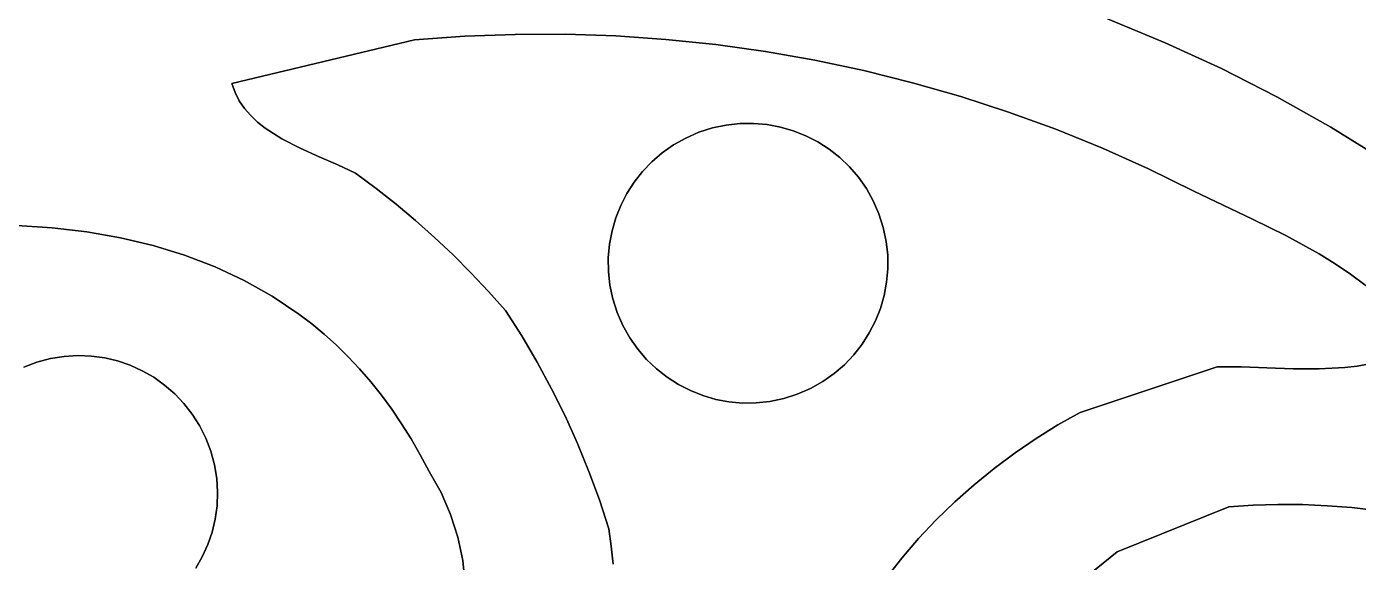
# Model space of a CAD drawing. Header units: inches. Extents: x 37.5 to 70.3, y 17.4 to 61.6.
# Drawn here: x 50.668 to 54.654, y 44.585 to 46.188 of the extents above; entities that cross this region are included whole.
import ezdxf

# ---------------------------------------------------------------- set-up
doc = ezdxf.new("R2010")
doc.units = ezdxf.units.IN
doc.layers.add('SURFACES_FOR_SKETCHUP', color=7, linetype='Continuous')

msp = doc.modelspace()

# ---------------------------------------------------------------- linework, layer by layer
at = {"layer": 'SURFACES_FOR_SKETCHUP'}
for points, invisible_edges in [([(54.0756, 46.1395), (54.3667, 46.8931), (53.9036, 46.2104)], 3), ([(54.3667, 46.8931), (54.0756, 46.1395), (54.5315, 46.8216)], 3), ([(54.2444, 46.0618), (54.5315, 46.8216), (54.0756, 46.1395)], 3), ([(54.5315, 46.8216), (54.2444, 46.0618), (54.6945, 46.7459)], 3), ([(54.4096, 45.9774), (54.6945, 46.7459), (54.2444, 46.0618)], 3), ([(54.6945, 46.7459), (54.4096, 45.9774), (54.8556, 46.6661)], 3), ([(54.9943, 46.5656), (54.8556, 46.6661), (54.4096, 45.9774)], 10), ([(54.9943, 46.5656), (54.4096, 45.9774), (54.5713, 45.8864)], 9), ([(54.9943, 46.5656), (54.5713, 45.8864), (55.071, 46.5139)], 3), ([(52.0492, 46.5167), (51.9521, 46.5115), (51.9798, 46.1586)], 10), ([(51.9798, 46.1586), (52.1307, 46.1643), (52.0492, 46.5167)], 10), ([(52.1461, 46.5199), (52.0492, 46.5167), (52.1307, 46.1643)], 10), ([(52.1307, 46.1643), (52.2813, 46.1646), (52.2427, 46.521)], 10), ([(52.2427, 46.521), (52.1461, 46.5199), (52.1307, 46.1643)], 10), ([(52.3389, 46.5201), (52.2427, 46.521), (52.2813, 46.1646)], 10), ([(52.2813, 46.1646), (52.4317, 46.1596), (52.3389, 46.5201)], 10), ([(52.4349, 46.5172), (52.3389, 46.5201), (52.4317, 46.1596)], 10), ([(52.5304, 46.5123), (52.4349, 46.5172), (52.4317, 46.1596)], 10), ([(51.8548, 46.5042), (51.1058, 46.3688), (51.8289, 46.1476)], 10), ([(51.8289, 46.1476), (51.9798, 46.1586), (51.8548, 46.5042)], 10), ([(51.9521, 46.5115), (51.8548, 46.5042), (51.9798, 46.1586)], 10), ([(52.4317, 46.1596), (52.5816, 46.1494), (52.5304, 46.5123)], 10), ([(52.6256, 46.5054), (52.5304, 46.5123), (52.5816, 46.1494)], 10), ([(52.7204, 46.4965), (52.6256, 46.5054), (52.5816, 46.1494)], 10), ([(52.5816, 46.1494), (52.7309, 46.1338), (52.7204, 46.4965)], 10), ([(52.8147, 46.4857), (52.7204, 46.4965), (52.7309, 46.1338)], 10), ([(52.7309, 46.1338), (52.8795, 46.1131), (52.8147, 46.4857)], 10), ([(52.9086, 46.473), (52.8147, 46.4857), (52.8795, 46.1131)], 10), ([(54.7291, 45.789), (55.071, 46.5139), (54.5713, 45.8864)], 3), ([(53.002, 46.4584), (52.9086, 46.473), (52.8795, 46.1131)], 10), ([(52.8795, 46.1131), (53.0272, 46.0871), (53.002, 46.4584)], 10), ([(53.0949, 46.4419), (53.002, 46.4584), (53.0272, 46.0871)], 10), ([(53.1872, 46.4234), (53.0949, 46.4419), (53.0272, 46.0871)], 10), ([(53.0272, 46.0871), (53.1739, 46.056), (53.1872, 46.4234)], 10), ([(53.3702, 46.381), (53.1872, 46.4234), (53.1739, 46.056)], 10), ([(50.9491, 46.3148), (51.2823, 46.0176), (51.1058, 46.3688)], 3), ([(51.2823, 46.0176), (51.8289, 46.1476), (51.1058, 46.3688)], 10), ([(53.1739, 46.056), (53.3195, 46.0197), (53.3702, 46.381)], 10), ([(53.5507, 46.3313), (53.3702, 46.381), (53.3195, 46.0197)], 10), ([(53.5507, 46.3313), (53.3195, 46.0197), (53.4638, 45.9783)], 9), ([(53.5507, 46.3313), (53.4638, 45.9783), (53.7286, 46.2744)], 3), ([(50.7925, 46.2652), (51.2823, 46.0176), (50.9491, 46.3148)], 3), ([(50.6355, 46.2212), (50.7447, 45.5856), (50.7925, 46.2652)], 3), ([(50.8483, 45.5733), (50.7925, 46.2652), (50.7447, 45.5856)], 3), ([(51.2823, 46.0176), (50.7925, 46.2652), (50.8483, 45.5733)], 11), ([(53.6067, 45.9318), (53.7286, 46.2744), (53.4638, 45.9783)], 3), ([(53.748, 45.8803), (53.7286, 46.2744), (53.6067, 45.9318)], 3), ([(53.7286, 46.2744), (53.748, 45.8803), (53.9036, 46.2104)], 3), ([(50.7447, 45.5856), (50.6355, 46.2212), (50.6383, 45.5929)], 3), ([(53.8877, 45.8237), (53.9036, 46.2104), (53.748, 45.8803)], 3), ([(53.9036, 46.2104), (53.8877, 45.8237), (54.0756, 46.1395)], 3), ([(51.9798, 46.1586), (51.8289, 46.1476), (51.7736, 45.6562)], 10), ([(51.7736, 45.6562), (51.8319, 45.6072), (51.9798, 46.1586)], 10), ([(52.1307, 46.1643), (51.9798, 46.1586), (51.8319, 45.6072)], 10), ([(51.8319, 45.6072), (51.8888, 45.5567), (52.1307, 46.1643)], 10), ([(51.8888, 45.5567), (52.4461, 45.6523), (52.1307, 46.1643)], 11), ([(52.1307, 46.1643), (52.4644, 45.688), (52.2813, 46.1646)], 3), ([(52.4644, 45.688), (52.1307, 46.1643), (52.4461, 45.6523)], 3), ([(52.511, 45.7537), (52.2813, 46.1646), (52.486, 45.7219)], 3), ([(52.486, 45.7219), (52.2813, 46.1646), (52.4644, 45.688)], 3), ([(52.2813, 46.1646), (52.511, 45.7537), (52.4317, 46.1596)], 3), ([(52.539, 45.7831), (52.4317, 46.1596), (52.511, 45.7537)], 3), ([(52.57, 45.8098), (52.4317, 46.1596), (52.539, 45.7831)], 3), ([(52.6039, 45.8336), (52.4317, 46.1596), (52.57, 45.8098)], 3), ([(52.4317, 46.1596), (52.6039, 45.8336), (52.5816, 46.1494)], 3), ([(51.8289, 46.1476), (51.2823, 46.0176), (51.382, 45.8839)], 10), ([(51.382, 45.8839), (51.4321, 45.8519), (51.8289, 46.1476)], 10), ([(51.4867, 45.8237), (51.8289, 46.1476), (51.4321, 45.8519)], 3), ([(51.5432, 45.7981), (51.8289, 46.1476), (51.4867, 45.8237)], 3), ([(51.5432, 45.7981), (51.5994, 45.7736), (51.8289, 46.1476)], 10), ([(51.5994, 45.7736), (51.6527, 45.7489), (51.8289, 46.1476)], 10), ([(51.6527, 45.7489), (51.7139, 45.7034), (51.8289, 46.1476)], 10), ([(51.7139, 45.7034), (51.7736, 45.6562), (51.8289, 46.1476)], 10), ([(52.6406, 45.8542), (52.5816, 46.1494), (52.6039, 45.8336)], 3), ([(52.6799, 45.8713), (52.5816, 46.1494), (52.6406, 45.8542)], 3), ([(52.5816, 46.1494), (52.6799, 45.8713), (52.7309, 46.1338)], 3), ([(52.7207, 45.8843), (52.7309, 46.1338), (52.6799, 45.8713)], 3), ([(52.7618, 45.893), (52.7309, 46.1338), (52.7207, 45.8843)], 3), ([(52.803, 45.8975), (52.7309, 46.1338), (52.7618, 45.893)], 3), ([(52.7309, 46.1338), (52.803, 45.8975), (52.8795, 46.1131)], 3), ([(54.0255, 45.762), (54.0756, 46.1395), (53.8877, 45.8237)], 3), ([(54.0756, 46.1395), (54.0255, 45.762), (54.2444, 46.0618)], 3), ([(52.8439, 45.8979), (52.8795, 46.1131), (52.803, 45.8975)], 3), ([(52.8844, 45.8943), (52.8795, 46.1131), (52.8439, 45.8979)], 3), ([(52.8795, 46.1131), (52.9241, 45.8868), (53.0272, 46.0871)], 3), ([(52.9241, 45.8868), (52.8795, 46.1131), (52.8844, 45.8943)], 3), ([(52.9627, 45.8756), (53.0272, 46.0871), (52.9241, 45.8868)], 3), ([(53, 45.8608), (53.0272, 46.0871), (52.9627, 45.8756)], 3), ([(53.0358, 45.8425), (53.0272, 46.0871), (53, 45.8608)], 3), ([(53.0272, 46.0871), (53.0358, 45.8425), (53.1739, 46.056)], 3), ([(53.0697, 45.8208), (53.1739, 46.056), (53.0358, 45.8425)], 3), ([(53.1015, 45.7959), (53.1739, 46.056), (53.0697, 45.8208)], 3), ([(53.1739, 46.056), (53.1015, 45.7959), (53.3195, 46.0197)], 3), ([(54.1613, 45.6954), (54.2444, 46.0618), (54.0255, 45.762)], 3), ([(54.2444, 46.0618), (54.1613, 45.6954), (54.4096, 45.9774)], 3), ([(50.8483, 45.5733), (50.949, 45.5558), (51.2823, 46.0176)], 10), ([(51.2823, 46.0176), (50.949, 45.5558), (51.2919, 45.9904)], 3), ([(51.3387, 45.9213), (51.2823, 46.0176), (51.3203, 45.9424)], 3), ([(51.3046, 45.9654), (51.3203, 45.9424), (51.2823, 46.0176)], 10), ([(51.2823, 46.0176), (51.2919, 45.9904), (51.3046, 45.9654)], 8), ([(51.3593, 45.9018), (51.2823, 46.0176), (51.3387, 45.9213)], 3), ([(51.3593, 45.9018), (51.382, 45.8839), (51.2823, 46.0176)], 10), ([(53.1308, 45.7679), (53.3195, 46.0197), (53.1015, 45.7959)], 3), ([(53.1576, 45.7368), (53.3195, 46.0197), (53.1308, 45.7679)], 3), ([(53.1813, 45.7029), (53.3195, 46.0197), (53.1576, 45.7368)], 3), ([(53.3195, 46.0197), (53.1813, 45.7029), (53.4638, 45.9783)], 3), ([(51.2919, 45.9904), (50.949, 45.5558), (51.3046, 45.9654)], 3), ([(51.0465, 45.5327), (51.3046, 45.9654), (50.949, 45.5558)], 3), ([(51.3046, 45.9654), (51.0465, 45.5327), (51.3203, 45.9424)], 3), ([(53.2019, 45.6663), (53.4638, 45.9783), (53.1813, 45.7029)], 3), ([(53.219, 45.627), (53.4638, 45.9783), (53.2019, 45.6663)], 3), ([(53.4638, 45.9783), (53.219, 45.627), (53.6067, 45.9318)], 3), ([(54.3371, 45.6117), (54.4096, 45.9774), (54.1613, 45.6954)], 3), ([(54.4096, 45.9774), (54.3371, 45.6117), (54.5713, 45.8864)], 3), ([(51.3203, 45.9424), (51.0465, 45.5327), (51.3387, 45.9213)], 3), ([(51.1409, 45.5039), (51.3387, 45.9213), (51.0465, 45.5327)], 3), ([(51.3387, 45.9213), (51.1409, 45.5039), (51.3593, 45.9018)], 3), ([(53.2321, 45.5862), (53.6067, 45.9318), (53.219, 45.627)], 3), ([(53.2408, 45.545), (53.6067, 45.9318), (53.2321, 45.5862)], 3), ([(53.6067, 45.9318), (53.2408, 45.545), (53.748, 45.8803)], 3), ([(51.3593, 45.9018), (51.1409, 45.5039), (51.382, 45.8839)], 3), ([(51.2319, 45.4692), (51.382, 45.8839), (51.1409, 45.5039)], 3), ([(51.382, 45.8839), (51.2319, 45.4692), (51.4321, 45.8519)], 3), ([(52.7207, 45.8843), (52.6799, 45.8713), (52.9627, 45.8756)], 10), ([(52.9241, 45.8868), (52.8844, 45.8943), (52.7207, 45.8843)], 10), ([(52.7207, 45.8843), (52.8844, 45.8943), (52.7618, 45.893)], 3), ([(52.9627, 45.8756), (52.9241, 45.8868), (52.7207, 45.8843)], 10), ([(52.8439, 45.8979), (52.7618, 45.893), (52.8844, 45.8943)], 3), ([(52.8439, 45.8979), (52.803, 45.8975), (52.7618, 45.893)], 8), ([(53.2452, 45.5039), (53.748, 45.8803), (53.2408, 45.545)], 3), ([(53.2456, 45.4629), (53.748, 45.8803), (53.2452, 45.5039)], 3), ([(53.748, 45.8803), (53.2456, 45.4629), (53.8877, 45.8237)], 3), ([(54.4367, 45.5621), (54.5713, 45.8864), (54.3371, 45.6117)], 3), ([(54.5713, 45.8864), (54.4367, 45.5621), (54.7291, 45.789)], 3), ([(51.4321, 45.8519), (51.2319, 45.4692), (51.4867, 45.8237)], 3), ([(52.6799, 45.8713), (52.4461, 45.6523), (52.4356, 45.3321)], 11), ([(52.4356, 45.3321), (53.2085, 45.3068), (52.6799, 45.8713)], 11), ([(52.4461, 45.6523), (52.6799, 45.8713), (52.4644, 45.688)], 3), ([(52.6799, 45.8713), (52.6406, 45.8542), (52.4644, 45.688)], 10), ([(52.4644, 45.688), (52.6406, 45.8542), (52.486, 45.7219)], 3), ([(52.486, 45.7219), (52.6406, 45.8542), (52.511, 45.7537)], 3), ([(52.6406, 45.8542), (52.6039, 45.8336), (52.511, 45.7537)], 10), ([(53, 45.8608), (52.9627, 45.8756), (52.6799, 45.8713)], 10), ([(53, 45.8608), (52.6799, 45.8713), (53.2085, 45.3068)], 11), ([(53, 45.8608), (53.219, 45.627), (53.0358, 45.8425)], 3), ([(53.219, 45.627), (53, 45.8608), (53.2085, 45.3068)], 11), ([(53.219, 45.627), (53.2019, 45.6663), (53.0358, 45.8425)], 10), ([(53.0358, 45.8425), (53.2019, 45.6663), (53.0697, 45.8208)], 3), ([(51.3193, 45.4284), (51.4867, 45.8237), (51.2319, 45.4692)], 3), ([(51.4867, 45.8237), (51.3193, 45.4284), (51.5432, 45.7981)], 3), ([(51.403, 45.3813), (51.5432, 45.7981), (51.3193, 45.4284)], 3), ([(51.5432, 45.7981), (51.403, 45.3813), (51.5994, 45.7736)], 3), ([(52.539, 45.7831), (52.511, 45.7537), (52.6039, 45.8336)], 10), ([(52.6039, 45.8336), (52.57, 45.8098), (52.539, 45.7831)], 8), ([(53.0697, 45.8208), (53.2019, 45.6663), (53.1015, 45.7959)], 3), ([(53.821, 45.0333), (53.8877, 45.8237), (53.2456, 45.4629)], 11), ([(53.8877, 45.8237), (53.821, 45.0333), (54.0255, 45.762)], 3), ([(51.5994, 45.7736), (51.403, 45.3813), (51.6527, 45.7489)], 3), ([(53.1308, 45.7679), (53.1015, 45.7959), (53.1813, 45.7029)], 10), ([(53.2019, 45.6663), (53.1813, 45.7029), (53.1015, 45.7959)], 10), ([(53.1813, 45.7029), (53.1576, 45.7368), (53.1308, 45.7679)], 8), ([(54.2316, 45.1692), (54.0255, 45.762), (53.821, 45.0333)], 3), ([(54.0255, 45.762), (54.2316, 45.1692), (54.1613, 45.6954)], 3), ([(54.5364, 45.5074), (54.7291, 45.789), (54.4367, 45.5621)], 3), ([(54.5844, 45.478), (54.7291, 45.789), (54.5364, 45.5074)], 3), ([(54.6302, 45.4472), (54.7291, 45.789), (54.5844, 45.478)], 3), ([(54.7291, 45.789), (54.6302, 45.4472), (54.8828, 45.6854)], 3), ([(51.6527, 45.7489), (51.403, 45.3813), (51.7139, 45.7034)], 3), ([(51.4828, 45.3276), (51.7139, 45.7034), (51.403, 45.3813)], 3), ([(51.7139, 45.7034), (51.4828, 45.3276), (51.7736, 45.6562)], 3), ([(54.1613, 45.6954), (54.2316, 45.1692), (54.3371, 45.6117)], 3), ([(54.6731, 45.4151), (54.8828, 45.6854), (54.6302, 45.4472)], 3), ([(51.5213, 45.2982), (51.7736, 45.6562), (51.4828, 45.3276)], 3), ([(51.7736, 45.6562), (51.5213, 45.2982), (51.8319, 45.6072)], 3), ([(51.9442, 45.5044), (52.4461, 45.6523), (51.8888, 45.5567)], 3), ([(52.4461, 45.6523), (51.9442, 45.5044), (52.4313, 45.615)], 3), ([(52.4461, 45.6523), (52.4313, 45.615), (52.4356, 45.3321)], 10), ([(51.5587, 45.2672), (51.8319, 45.6072), (51.5213, 45.2982)], 3), ([(51.8319, 45.6072), (51.5587, 45.2672), (51.8888, 45.5567)], 3), ([(52.4313, 45.615), (51.9442, 45.5044), (52.4201, 45.5763)], 3), ([(52.4313, 45.615), (52.4201, 45.5763), (52.4225, 45.3729)], 10), ([(52.4225, 45.3729), (52.4356, 45.3321), (52.4313, 45.615)], 10), ([(53.2085, 45.3068), (53.2233, 45.3442), (53.219, 45.627)], 10), ([(53.2321, 45.5862), (53.219, 45.627), (53.2233, 45.3442)], 10), ([(54.3042, 45.1695), (54.3371, 45.6117), (54.2316, 45.1692)], 3), ([(54.3371, 45.6117), (54.3042, 45.1695), (54.4367, 45.5621)], 3), ([(50.6383, 45.5929), (50.7397, 45.1943), (50.7447, 45.5856)], 3), ([(50.6989, 45.1833), (50.6383, 45.5929), (50.6593, 45.1683)], 3), ([(50.7397, 45.1943), (50.6383, 45.5929), (50.6989, 45.1833)], 3), ([(50.7807, 45.2009), (50.7447, 45.5856), (50.7397, 45.1943)], 3), ([(50.7447, 45.5856), (50.7807, 45.2009), (50.8483, 45.5733)], 3), ([(50.8216, 45.2034), (50.8483, 45.5733), (50.7807, 45.2009)], 3), ([(50.862, 45.2019), (50.8483, 45.5733), (50.8216, 45.2034)], 3), ([(50.949, 45.5558), (50.8483, 45.5733), (50.862, 45.2019)], 10), ([(51.998, 45.4506), (52.4201, 45.5763), (51.9442, 45.5044)], 3), ([(52.4201, 45.5763), (51.998, 45.4506), (52.4126, 45.5366)], 3), ([(52.4201, 45.5763), (52.4126, 45.5366), (52.4225, 45.3729)], 10), ([(53.2233, 45.3442), (53.2345, 45.3828), (53.2321, 45.5862)], 10), ([(53.2345, 45.3828), (53.242, 45.4225), (53.2321, 45.5862)], 10), ([(53.2321, 45.5862), (53.242, 45.4225), (53.2408, 45.545)], 3), ([(54.3804, 45.1669), (54.4367, 45.5621), (54.3042, 45.1695)], 3), ([(54.4367, 45.5621), (54.3804, 45.1669), (54.5364, 45.5074)], 3), ([(50.9017, 45.1964), (50.949, 45.5558), (50.862, 45.2019)], 3), ([(51.0465, 45.5327), (50.949, 45.5558), (50.9017, 45.1964)], 10), ([(50.9017, 45.1964), (50.9405, 45.1872), (51.0465, 45.5327)], 10), ([(50.9405, 45.1872), (50.9781, 45.1743), (51.0465, 45.5327)], 10), ([(51.1409, 45.5039), (51.0465, 45.5327), (50.9781, 45.1743)], 10), ([(51.5951, 45.2343), (51.8888, 45.5567), (51.5587, 45.2672)], 3), ([(51.6304, 45.1998), (51.8888, 45.5567), (51.5951, 45.2343)], 3), ([(51.8888, 45.5567), (51.6304, 45.1998), (51.9442, 45.5044)], 3), ([(52.0503, 45.3952), (52.4126, 45.5366), (51.998, 45.4506)], 3), ([(52.4126, 45.5366), (52.0503, 45.3952), (52.409, 45.4962)], 3), ([(52.409, 45.4962), (52.4138, 45.4141), (52.4126, 45.5366)], 3), ([(52.4225, 45.3729), (52.4126, 45.5366), (52.4138, 45.4141)], 3), ([(53.2456, 45.4629), (53.2408, 45.545), (53.242, 45.4225)], 3), ([(53.2456, 45.4629), (53.2452, 45.5039), (53.2408, 45.545)], 8), ([(50.9781, 45.1743), (51.0143, 45.1579), (51.1409, 45.5039)], 10), ([(51.2319, 45.4692), (51.1409, 45.5039), (51.0143, 45.1579)], 10), ([(51.6646, 45.1634), (51.9442, 45.5044), (51.6304, 45.1998)], 3), ([(51.9442, 45.5044), (51.6646, 45.1634), (51.998, 45.4506)], 3), ([(52.101, 45.3383), (52.409, 45.4962), (52.0503, 45.3952)], 3), ([(52.409, 45.4962), (52.101, 45.3383), (52.4094, 45.4552)], 3), ([(52.409, 45.4962), (52.4094, 45.4552), (52.4138, 45.4141)], 8), ([(54.4584, 45.164), (54.5364, 45.5074), (54.3804, 45.1669)], 3), ([(54.5364, 45.5074), (54.4584, 45.164), (54.5844, 45.478)], 3), ([(51.0143, 45.1579), (51.0487, 45.1382), (51.2319, 45.4692)], 10), ([(51.0487, 45.1382), (51.0811, 45.1152), (51.2319, 45.4692)], 10), ([(51.2319, 45.4692), (51.0811, 45.1152), (51.3193, 45.4284)], 3), ([(51.6978, 45.1252), (51.998, 45.4506), (51.6646, 45.1634)], 3), ([(51.998, 45.4506), (51.6978, 45.1252), (52.0503, 45.3952)], 3), ([(52.4094, 45.4552), (52.101, 45.3383), (52.4138, 45.4141)], 3), ([(53.242, 45.4225), (53.821, 45.0333), (53.2456, 45.4629)], 3), ([(54.5366, 45.1633), (54.5844, 45.478), (54.4584, 45.164)], 3), ([(54.5844, 45.478), (54.5366, 45.1633), (54.6302, 45.4472)], 3), ([(54.6302, 45.4472), (54.5366, 45.1633), (54.6731, 45.4151)], 3), ([(51.0811, 45.1152), (51.1113, 45.0891), (51.3193, 45.4284)], 10), ([(51.403, 45.3813), (51.3193, 45.4284), (51.1113, 45.0891)], 10), ([(52.15, 45.2619), (52.4138, 45.4141), (52.101, 45.3383)], 3), ([(52.4138, 45.4141), (52.15, 45.2619), (52.4225, 45.3729)], 3), ([(53.2345, 45.3828), (53.7548, 44.9957), (53.242, 45.4225)], 3), ([(53.821, 45.0333), (53.242, 45.4225), (53.7548, 44.9957)], 3), ([(54.6133, 45.1674), (54.6731, 45.4151), (54.5366, 45.1633)], 3), ([(54.6731, 45.4151), (54.6133, 45.1674), (54.7123, 45.3815)], 3), ([(51.403, 45.3813), (51.1113, 45.0891), (51.139, 45.0601)], 9), ([(51.403, 45.3813), (51.139, 45.0601), (51.1639, 45.0282)], 9), ([(51.403, 45.3813), (51.1639, 45.0282), (51.4828, 45.3276)], 3), ([(51.7298, 45.0852), (52.0503, 45.3952), (51.6978, 45.1252)], 3), ([(52.0503, 45.3952), (51.7298, 45.0852), (52.101, 45.3383)], 3), ([(52.4225, 45.3729), (52.15, 45.2619), (52.4356, 45.3321)], 3), ([(53.2233, 45.3442), (53.7548, 44.9957), (53.2345, 45.3828)], 3), ([(54.6506, 45.1719), (54.7123, 45.3815), (54.6133, 45.1674)], 3), ([(54.6506, 45.1719), (54.6869, 45.1787), (54.7123, 45.3815)], 10), ([(51.4828, 45.3276), (51.1639, 45.0282), (51.5213, 45.2982)], 3), ([(51.7607, 45.0433), (52.101, 45.3383), (51.7298, 45.0852)], 3), ([(52.15, 45.2619), (52.101, 45.3383), (51.7607, 45.0433)], 10), ([(52.1962, 45.1838), (52.4356, 45.3321), (52.15, 45.2619)], 3), ([(52.4356, 45.3321), (52.1962, 45.1838), (52.4527, 45.2928)], 3), ([(52.4356, 45.3321), (52.4527, 45.2928), (52.6188, 45.1166)], 10), ([(52.6546, 45.0983), (52.4356, 45.3321), (52.6188, 45.1166)], 3), ([(52.4356, 45.3321), (52.6546, 45.0983), (53.2085, 45.3068)], 11), ([(53.2085, 45.3068), (53.6898, 44.9552), (53.2233, 45.3442)], 3), ([(53.7548, 44.9957), (53.2233, 45.3442), (53.6898, 44.9552)], 3), ([(51.1857, 44.9936), (51.5213, 45.2982), (51.1639, 45.0282)], 3), ([(51.5587, 45.2672), (51.5213, 45.2982), (51.1857, 44.9936)], 10), ([(52.2394, 45.1042), (52.4527, 45.2928), (52.1962, 45.1838)], 3), ([(52.4527, 45.2928), (52.2394, 45.1042), (52.4733, 45.2562)], 3), ([(52.5849, 45.1383), (52.4527, 45.2928), (52.5531, 45.1632)], 3), ([(52.6188, 45.1166), (52.4527, 45.2928), (52.5849, 45.1383)], 3), ([(52.4527, 45.2928), (52.4733, 45.2562), (52.5531, 45.1632)], 10), ([(52.9747, 45.0878), (53.2085, 45.3068), (52.6546, 45.0983)], 11), ([(53.2085, 45.3068), (52.9747, 45.0878), (53.1902, 45.2711)], 3), ([(53.1902, 45.2711), (53.6263, 44.9118), (53.2085, 45.3068)], 3), ([(53.6898, 44.9552), (53.2085, 45.3068), (53.6263, 44.9118)], 3), ([(51.1857, 44.9936), (51.2043, 44.9565), (51.5587, 45.2672)], 10), ([(51.5951, 45.2343), (51.5587, 45.2672), (51.2043, 44.9565)], 10), ([(51.7607, 45.0433), (51.7904, 44.9995), (52.15, 45.2619)], 10), ([(52.1962, 45.1838), (52.15, 45.2619), (51.7904, 44.9995)], 10), ([(52.4733, 45.2562), (52.2394, 45.1042), (52.497, 45.2223)], 3), ([(52.5238, 45.1912), (52.5531, 45.1632), (52.4733, 45.2562)], 10), ([(52.4733, 45.2562), (52.497, 45.2223), (52.5238, 45.1912)], 8), ([(52.9747, 45.0878), (53.014, 45.1049), (53.1902, 45.2711)], 10), ([(53.1902, 45.2711), (53.014, 45.1049), (53.1686, 45.2372)], 3), ([(53.1686, 45.2372), (53.5643, 44.8656), (53.1902, 45.2711)], 3), ([(53.6263, 44.9118), (53.1902, 45.2711), (53.5643, 44.8656)], 3), ([(50.7397, 45.1943), (50.9017, 45.1964), (50.7807, 45.2009)], 3), ([(50.862, 45.2019), (50.8216, 45.2034), (50.7807, 45.2009)], 8), ([(50.862, 45.2019), (50.7807, 45.2009), (50.9017, 45.1964)], 3), ([(51.6304, 45.1998), (51.5951, 45.2343), (51.2043, 44.9565)], 10), ([(51.2043, 44.9565), (51.2193, 44.9169), (51.6304, 45.1998)], 10), ([(51.6646, 45.1634), (51.6304, 45.1998), (51.2193, 44.9169)], 10), ([(52.2797, 45.023), (52.497, 45.2223), (52.2394, 45.1042)], 3), ([(52.497, 45.2223), (52.2797, 45.023), (52.5238, 45.1912)], 3), ([(53.1686, 45.2372), (53.014, 45.1049), (53.1436, 45.2054)], 3), ([(53.014, 45.1049), (53.0507, 45.1255), (53.1436, 45.2054)], 10), ([(53.1156, 45.176), (53.1436, 45.2054), (53.0507, 45.1255)], 10), ([(53.1156, 45.176), (53.5043, 44.8169), (53.1436, 45.2054)], 3), ([(53.1436, 45.2054), (53.5643, 44.8656), (53.1686, 45.2372)], 3), ([(53.5643, 44.8656), (53.1436, 45.2054), (53.5043, 44.8169)], 3), ([(50.4578, 44.9783), (50.6989, 45.1833), (50.4776, 45.0127)], 3), ([(50.4578, 44.9783), (51.1939, 44.6015), (50.6989, 45.1833)], 11), ([(50.6989, 45.1833), (50.6593, 45.1683), (50.4776, 45.0127)], 10), ([(50.7397, 45.1943), (50.6989, 45.1833), (50.9781, 45.1743)], 10), ([(51.0143, 45.1579), (50.9781, 45.1743), (50.6989, 45.1833)], 10), ([(51.0143, 45.1579), (50.6989, 45.1833), (51.1939, 44.6015)], 11), ([(50.9405, 45.1872), (50.9017, 45.1964), (50.7397, 45.1943)], 10), ([(50.9781, 45.1743), (50.9405, 45.1872), (50.7397, 45.1943)], 10), ([(51.6978, 45.1252), (51.6646, 45.1634), (51.2193, 44.9169)], 10), ([(51.7904, 44.9995), (51.819, 44.9538), (52.1962, 45.1838)], 10), ([(51.819, 44.9538), (51.8463, 44.9061), (52.1962, 45.1838)], 10), ([(52.2394, 45.1042), (52.1962, 45.1838), (51.8463, 44.9061)], 10), ([(52.5238, 45.1912), (52.2797, 45.023), (52.5531, 45.1632)], 3), ([(52.317, 44.9404), (52.5531, 45.1632), (52.2797, 45.023)], 3), ([(52.5531, 45.1632), (52.317, 44.9404), (52.5849, 45.1383)], 3), ([(53.0507, 45.1255), (53.0846, 45.1493), (53.1156, 45.176)], 8), ([(53.0846, 45.1493), (53.4463, 44.7655), (53.1156, 45.176)], 3), ([(53.5043, 44.8169), (53.1156, 45.176), (53.4463, 44.7655)], 3), ([(53.821, 45.0333), (54.2658, 44.7505), (54.2316, 45.1692)], 3), ([(54.3042, 45.1695), (54.2316, 45.1692), (54.2658, 44.7505)], 10), ([(54.2658, 44.7505), (54.3395, 44.7555), (54.3042, 45.1695)], 10), ([(54.3804, 45.1669), (54.3042, 45.1695), (54.3395, 44.7555)], 10), ([(54.3395, 44.7555), (54.4134, 44.7578), (54.3804, 45.1669)], 10), ([(54.4584, 45.164), (54.3804, 45.1669), (54.4134, 44.7578)], 10), ([(54.4134, 44.7578), (54.4872, 44.7574), (54.4584, 45.164)], 10), ([(54.5366, 45.1633), (54.4584, 45.164), (54.4872, 44.7574)], 10), ([(54.4872, 44.7574), (54.5609, 44.7542), (54.5366, 45.1633)], 10), ([(54.6133, 45.1674), (54.5366, 45.1633), (54.5609, 44.7542)], 10), ([(54.5609, 44.7542), (54.6345, 44.7483), (54.6133, 45.1674)], 10), ([(54.6506, 45.1719), (54.6133, 45.1674), (54.6345, 44.7483)], 10), ([(54.6345, 44.7483), (54.7078, 44.7396), (54.6506, 45.1719)], 10), ([(54.6869, 45.1787), (54.6506, 45.1719), (54.7078, 44.7396)], 10), ([(51.0143, 45.1579), (51.2193, 44.9169), (51.0487, 45.1382)], 3), ([(51.2193, 44.9169), (51.0143, 45.1579), (51.1939, 44.6015)], 11), ([(51.2193, 44.9169), (51.2043, 44.9565), (51.0487, 45.1382)], 10), ([(51.0487, 45.1382), (51.2043, 44.9565), (51.0811, 45.1152)], 3), ([(51.2193, 44.9169), (51.2303, 44.876), (51.6978, 45.1252)], 10), ([(51.7298, 45.0852), (51.6978, 45.1252), (51.2303, 44.876)], 10), ([(52.5849, 45.1383), (52.317, 44.9404), (52.6188, 45.1166)], 3), ([(53.014, 45.1049), (53.3906, 44.7117), (53.0507, 45.1255)], 3), ([(53.0507, 45.1255), (53.3906, 44.7117), (53.0846, 45.1493)], 3), ([(53.4463, 44.7655), (53.0846, 45.1493), (53.3906, 44.7117)], 3), ([(51.0811, 45.1152), (51.2043, 44.9565), (51.1113, 45.0891)], 3), ([(51.139, 45.0601), (51.1113, 45.0891), (51.1857, 44.9936)], 10), ([(51.2043, 44.9565), (51.1857, 44.9936), (51.1113, 45.0891)], 10), ([(51.2303, 44.876), (51.2369, 44.835), (51.7298, 45.0852)], 10), ([(51.7607, 45.0433), (51.7298, 45.0852), (51.2369, 44.835)], 10), ([(51.8463, 44.9061), (51.8725, 44.8565), (52.2394, 45.1042)], 10), ([(52.2797, 45.023), (52.2394, 45.1042), (51.8725, 44.8565)], 10), ([(52.3512, 44.8565), (52.6188, 45.1166), (52.317, 44.9404)], 3), ([(52.6188, 45.1166), (52.3512, 44.8565), (52.6546, 45.0983)], 3), ([(52.3824, 44.7713), (52.6546, 45.0983), (52.3512, 44.8565)], 3), ([(52.6546, 45.0983), (52.3824, 44.7713), (52.6919, 45.0835)], 3), ([(52.6919, 45.0835), (52.3824, 44.7713), (52.7305, 45.0723)], 3), ([(52.6546, 45.0983), (52.6919, 45.0835), (52.9747, 45.0878)], 10), ([(52.9339, 45.0748), (52.9747, 45.0878), (52.6919, 45.0835)], 10), ([(52.6919, 45.0835), (52.7305, 45.0723), (52.9339, 45.0748)], 10), ([(52.9339, 45.0748), (53.2871, 44.5972), (52.9747, 45.0878)], 3), ([(52.9747, 45.0878), (53.3375, 44.6556), (53.014, 45.1049)], 3), ([(53.3375, 44.6556), (52.9747, 45.0878), (53.2871, 44.5972)], 3), ([(53.3906, 44.7117), (53.014, 45.1049), (53.3375, 44.6556)], 3), ([(51.1857, 44.9936), (51.1639, 45.0282), (51.139, 45.0601)], 8), ([(51.7904, 44.9995), (51.7607, 45.0433), (51.2369, 44.835)], 10), ([(52.4104, 44.6849), (52.7305, 45.0723), (52.3824, 44.7713)], 3), ([(52.7305, 45.0723), (52.4104, 44.6849), (52.7702, 45.0649)], 3), ([(52.7702, 45.0649), (52.4104, 44.6849), (52.8107, 45.0612)], 3), ([(52.4179, 44.6331), (52.8107, 45.0612), (52.4104, 44.6849)], 3), ([(53.1546, 44.4094), (52.8107, 45.0612), (52.4179, 44.6331)], 11), ([(52.7305, 45.0723), (52.7702, 45.0649), (52.9339, 45.0748)], 10), ([(52.9339, 45.0748), (52.7702, 45.0649), (52.8928, 45.0661)], 3), ([(52.8107, 45.0612), (52.8928, 45.0661), (52.7702, 45.0649)], 3), ([(52.8107, 45.0612), (52.8516, 45.0616), (52.8928, 45.0661)], 8), ([(52.8107, 45.0612), (53.1954, 44.474), (52.8516, 45.0616)], 3), ([(53.1954, 44.474), (52.8107, 45.0612), (53.1546, 44.4094)], 3), ([(52.8516, 45.0616), (53.1954, 44.474), (52.8928, 45.0661)], 3), ([(52.8928, 45.0661), (53.2397, 44.5366), (52.9339, 45.0748)], 3), ([(53.2397, 44.5366), (52.8928, 45.0661), (53.1954, 44.474)], 3), ([(53.2871, 44.5972), (52.9339, 45.0748), (53.2397, 44.5366)], 3), ([(51.8725, 44.8565), (51.9083, 44.7935), (52.2797, 45.023)], 10), ([(52.317, 44.9404), (52.2797, 45.023), (51.9083, 44.7935)], 10), ([(53.7548, 44.9957), (53.9321, 44.6163), (53.821, 45.0333)], 3), ([(54.2658, 44.7505), (53.821, 45.0333), (53.9321, 44.6163)], 3), ([(50.6375, 44.4218), (50.9529, 44.3964), (50.4578, 44.9783)], 11), ([(51.1939, 44.6015), (50.4578, 44.9783), (50.9529, 44.3964)], 11), ([(51.2369, 44.835), (51.2394, 44.7942), (51.7904, 44.9995)], 10), ([(51.819, 44.9538), (51.7904, 44.9995), (51.2394, 44.7942)], 10), ([(53.6898, 44.9552), (53.9321, 44.6163), (53.7548, 44.9957)], 3), ([(51.8463, 44.9061), (51.819, 44.9538), (51.2394, 44.7942)], 10), ([(51.9083, 44.7935), (51.9371, 44.7277), (52.317, 44.9404)], 10), ([(52.317, 44.9404), (51.9371, 44.7277), (52.3512, 44.8565)], 3), ([(53.6263, 44.9118), (53.9321, 44.6163), (53.6898, 44.9552)], 3), ([(51.1939, 44.6015), (51.2103, 44.6376), (51.2193, 44.9169)], 10), ([(51.2303, 44.876), (51.2193, 44.9169), (51.2103, 44.6376)], 10), ([(51.8725, 44.8565), (51.8463, 44.9061), (51.2379, 44.7538)], 10), ([(51.2394, 44.7942), (51.2379, 44.7538), (51.8463, 44.9061)], 10), ([(53.5643, 44.8656), (53.8483, 44.548), (53.6263, 44.9118)], 3), ([(53.9321, 44.6163), (53.6263, 44.9118), (53.8483, 44.548)], 3), ([(51.2103, 44.6376), (51.2232, 44.6752), (51.2303, 44.876)], 10), ([(51.2232, 44.6752), (51.2324, 44.714), (51.2303, 44.876)], 10), ([(51.2303, 44.876), (51.2324, 44.714), (51.2369, 44.835)], 3), ([(51.8725, 44.8565), (51.2324, 44.714), (51.9083, 44.7935)], 3), ([(51.2324, 44.714), (51.8725, 44.8565), (51.2379, 44.7538)], 3), ([(51.9589, 44.6597), (52.3512, 44.8565), (51.9371, 44.7277)], 3), ([(52.3512, 44.8565), (51.9589, 44.6597), (52.3824, 44.7713)], 3), ([(53.5043, 44.8169), (53.8483, 44.548), (53.5643, 44.8656)], 3), ([(51.2379, 44.7538), (51.2369, 44.835), (51.2324, 44.714)], 3), ([(51.2379, 44.7538), (51.2394, 44.7942), (51.2369, 44.835)], 8), ([(53.4463, 44.7655), (53.7616, 44.4731), (53.5043, 44.8169)], 3), ([(53.8483, 44.548), (53.5043, 44.8169), (53.7616, 44.4731)], 3), ([(51.9083, 44.7935), (51.2324, 44.714), (51.6958, 44.2832)], 11), ([(51.9083, 44.7935), (51.6958, 44.2832), (51.9371, 44.7277)], 3), ([(51.9735, 44.5899), (52.3824, 44.7713), (51.9589, 44.6597)], 3), ([(52.3824, 44.7713), (51.9735, 44.5899), (52.4104, 44.6849)], 3), ([(53.3906, 44.7117), (53.6762, 44.392), (53.4463, 44.7655)], 3), ([(53.7616, 44.4731), (53.4463, 44.7655), (53.6762, 44.392)], 3), ([(51.7384, 44.2936), (51.9371, 44.7277), (51.6958, 44.2832)], 3), ([(51.9371, 44.7277), (51.7384, 44.2936), (51.9589, 44.6597)], 3), ([(53.9321, 44.6163), (54.4731, 44.2709), (54.2658, 44.7505)], 3), ([(54.3395, 44.7555), (54.2658, 44.7505), (54.5209, 44.3351)], 10), ([(54.4954, 44.3041), (54.2658, 44.7505), (54.4731, 44.2709)], 3), ([(54.4954, 44.3041), (54.5209, 44.3351), (54.2658, 44.7505)], 10), ([(54.4134, 44.7578), (54.3395, 44.7555), (54.5495, 44.3636)], 10), ([(54.5209, 44.3351), (54.5495, 44.3636), (54.3395, 44.7555)], 10), ([(54.4872, 44.7574), (54.4134, 44.7578), (54.581, 44.3895)], 10), ([(54.5495, 44.3636), (54.581, 44.3895), (54.4134, 44.7578)], 10), ([(54.5609, 44.7542), (54.4872, 44.7574), (54.6153, 44.4123)], 10), ([(54.581, 44.3895), (54.6153, 44.4123), (54.4872, 44.7574)], 10), ([(54.6345, 44.7483), (54.5609, 44.7542), (54.6522, 44.4319)], 10), ([(54.6153, 44.4123), (54.6522, 44.4319), (54.5609, 44.7542)], 10), ([(54.7078, 44.7396), (54.6345, 44.7483), (54.6917, 44.448)], 10), ([(54.6522, 44.4319), (54.6917, 44.448), (54.6345, 44.7483)], 10), ([(51.2324, 44.714), (51.2232, 44.6752), (51.654, 44.2703)], 10), ([(51.654, 44.2703), (51.6958, 44.2832), (51.2324, 44.714)], 10), ([(52.4179, 44.6331), (52.4104, 44.6849), (51.9735, 44.5899)], 10), ([(53.3906, 44.7117), (53.3375, 44.6556), (53.6762, 44.392)], 10), ([(51.2232, 44.6752), (51.2103, 44.6376), (51.6131, 44.2549)], 10), ([(51.6131, 44.2549), (51.654, 44.2703), (51.2232, 44.6752)], 10), ([(51.9589, 44.6597), (51.7384, 44.2936), (51.9735, 44.5899)], 3), ([(53.3375, 44.6556), (53.2871, 44.5972), (53.6354, 44.3493)], 10), ([(53.6354, 44.3493), (53.6762, 44.392), (53.3375, 44.6556)], 10), ([(51.2103, 44.6376), (51.1939, 44.6015), (51.5732, 44.2371)], 10), ([(51.5732, 44.2371), (51.6131, 44.2549), (51.2103, 44.6376)], 10), ([(52.4234, 44.5793), (52.4179, 44.6331), (51.9735, 44.5899)], 10), ([(52.4234, 44.5793), (53.1546, 44.4094), (52.4179, 44.6331)], 3), ([(53.8483, 44.548), (54.4384, 44.199), (53.9321, 44.6163)], 3), ([(54.4731, 44.2709), (53.9321, 44.6163), (54.454, 44.2357)], 3), ([(54.454, 44.2357), (53.9321, 44.6163), (54.4384, 44.199)], 3), ([(51.1939, 44.6015), (50.9529, 44.3964), (51.1742, 44.5671)], 3), ([(51.1939, 44.6015), (51.1742, 44.5671), (51.5345, 44.2168)], 10), ([(51.5345, 44.2168), (51.5732, 44.2371), (51.1939, 44.6015)], 10), ([(51.7816, 44.3013), (51.9735, 44.5899), (51.7384, 44.2936)], 3), ([(51.9735, 44.5899), (51.7816, 44.3013), (51.9809, 44.519)], 3), ([(51.9735, 44.5899), (51.9809, 44.519), (52.4234, 44.5793)], 10), ([(53.2871, 44.5972), (53.2397, 44.5366), (53.5965, 44.3051)], 10), ([(53.5965, 44.3051), (53.6354, 44.3493), (53.2871, 44.5972)], 10)]:
    msp.add_3dface(points, dxfattribs=dict(at, invisible_edges=invisible_edges))

doc.saveas('drawing.dxf')
